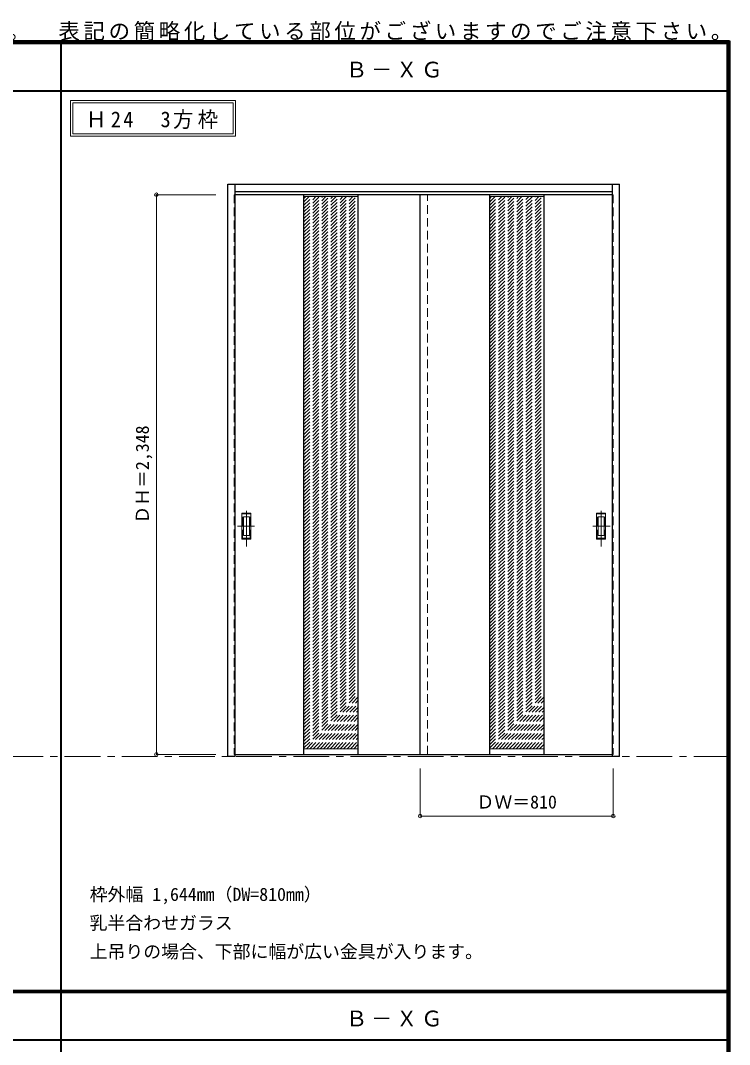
# Model space of a CAD drawing. Units: millimetres, scale not verified. Extents: x -6000 to 5700, y -4307 to 4260.
# Drawn here: x 2725 to 5700, y -36 to 4260 of the extents above; entities that cross this region are included whole.
import ezdxf
from ezdxf.enums import TextEntityAlignment as Align

# ---------------------------------------------------------------- set-up
doc = ezdxf.new("R2010")
doc.units = ezdxf.units.MM
doc.header["$LTSCALE"] = 30
doc.header["$PDMODE"] = 32
doc.header["$PDSIZE"] = 15
doc.linetypes.add('CHAIN1', pattern=[8, 5, -1, 1, -1])
doc.linetypes.add('DASHED1', pattern=[1.8, 1.2, -0.6])
for name, color, linetype, lineweight in [('0-1_通り芯', 7, 'CHAIN1', 18), ('0-2_扉', 4, 'DASHED1', 9), ('0-3_仕上げ', 7, 'Continuous', 18), ('0-4_枠', 3, 'Continuous', 25), ('0-6_引手', 7, 'Continuous', 18), ('0-A_文字', 7, 'Continuous', 18), ('0-B_寸法', 4, 'Continuous', 9), ('0-C_ハッチ', 4, 'DASHED1', 9), ('F-1_枠', 6, 'Continuous', 40)]:
    doc.layers.add(name, color=color, linetype=linetype, lineweight=lineweight)
doc.styles.add('ＭＳ ゴシック', font='')
doc.styles.get('ＭＳ ゴシック').set_extended_font_data('MS Gothic')

msp = doc.modelspace()

# ---------------------------------------------------------------- linework, layer by layer
at = {"layer": '0-1_通り芯'}
msp.add_line((-5490, 1173), (5690, 1173), dxfattribs=at)
at = {"layer": '0-2_扉'}
for p, q in [((3625, 3529.5), (3622, 3529.5)), ((4432, 1181.5), (4432, 3529.5)), ((5209, 3529.5), (5212, 3529.5))]:
    msp.add_line(p, q, dxfattribs=at)
at = {"layer": '0-2_扉', "color": 3, "linetype": 'Continuous', "lineweight": 25}
for p, q in [((5209, 3529.5), (3625, 3529.5)), ((4402, 1181.5), (4402, 3529.5)), ((3625, 1181.5), (5209, 1181.5))]:
    msp.add_line(p, q, dxfattribs=at)
at = {"layer": '0-2_扉'}
for points in [[(3622, 3529.5), (3622, 1181.5), (3625, 1181.5)], [(5212, 3529.5), (5212, 1181.5), (5209, 1181.5)]]:
    msp.add_lwpolyline(points, dxfattribs=at)
at = {"layer": '0-3_仕上げ', "color": 3, "lineweight": 25}
for p, q in [((3913, 3529.5), (3913, 1181.5)), ((4141, 3529.5), (4141, 1181.5)), ((4693, 3529.5), (4693, 1181.5)), ((4921, 3529.5), (4921, 1181.5))]:
    msp.add_line(p, q, dxfattribs=at)
at = {"layer": '0-3_仕上げ'}
for p, q in [((3913, 3521.5), (4141, 3521.5)), ((4693, 3521.5), (4921, 3521.5)), ((4141, 1205.5), (3913, 1205.5)), ((4921, 1205.5), (4693, 1205.5))]:
    msp.add_line(p, q, dxfattribs=at)
at = {"layer": '0-4_枠'}
for p, q in [((3595, 3573), (5239, 3573)), ((3595, 1173), (3595, 3573)), ((3625, 1173), (3625, 3573)), ((5209, 1182.04), (5209, 3573)), ((5239, 1173), (5239, 3573)), ((3625, 3543), (5209, 3543)), ((3625, 1173), (3595, 1173)), ((5209, 1181.7), (5209, 1182.04))]:
    msp.add_line(p, q, dxfattribs=at)
msp.add_lwpolyline([(5239, 1173), (5209, 1173), (5209, 1181.7)], dxfattribs=at)
at = {"layer": '0-6_引手'}
for p, q in [((3654, 2194), (3692, 2194)), ((3654, 2084), (3654, 2194)), ((3692, 2084), (3692, 2194)), ((5180, 2194), (5142, 2194)), ((5142, 2084), (5142, 2194)), ((5180, 2084), (5180, 2194)), ((3660.5, 2178), (3685.5, 2178)), ((3660.5, 2100), (3660.5, 2178)), ((3685.5, 2100), (3685.5, 2178)), ((5173.5, 2178), (5148.5, 2178)), ((5148.5, 2100), (5148.5, 2178)), ((5173.5, 2100), (5173.5, 2178)), ((3654, 2084), (3692, 2084)), ((3660.5, 2100), (3685.5, 2100)), ((5180, 2084), (5142, 2084)), ((5173.5, 2100), (5148.5, 2100))]:
    msp.add_line(p, q, dxfattribs=at)
at = {"layer": '0-6_引手', "linetype": 'CHAIN1'}
for p, q in [((3673, 2053.77), (3673, 2224.62)), ((5161, 2053.77), (5161, 2224.62)), ((3634.93, 2139), (3707.43, 2139)), ((5199.07, 2139), (5126.56, 2139))]:
    msp.add_line(p, q, dxfattribs=at)
at = {"layer": '0-6_引手', "linetype": 'DASHED1'}
for p, q in [((3689, 2088), (3689, 2190)), ((5145, 2088), (5145, 2190)), ((3657, 2088), (3689, 2088)), ((5177, 2088), (5145, 2088))]:
    msp.add_line(p, q, dxfattribs=at)
for points in [[(3657, 2088), (3657, 2190), (3689, 2190)], [(5177, 2088), (5177, 2190), (5145, 2190)]]:
    msp.add_lwpolyline(points, dxfattribs=at)
at = {"layer": '0-A_文字'}
for p, q in [((2935, 3925), (2935, 3775)), ((2945, 3915), (2945, 3785)), ((2945, 3915), (3617.62, 3915)), ((3617.62, 3915), (3617.62, 3785)), ((2945, 3785), (3617.62, 3785)), ((2935, 3775), (3627.62, 3775))]:
    msp.add_line(p, q, dxfattribs=at)
msp.add_lwpolyline([(2935, 3925), (3627.62, 3925), (3627.62, 3775)], dxfattribs=at)
at = {"layer": '0-B_寸法'}
for p, q in [((3295, 3529.5), (3545, 3529.5)), ((3295, 3529.5), (3295, 1181.5)), ((3295, 1181.5), (3545, 1181.5)), ((4402, 923), (4402, 1123)), ((5212, 923), (5212, 1123)), ((4402, 923), (5212, 923))]:
    msp.add_line(p, q, dxfattribs=at)
at = {"layer": '0-B_寸法', "color": 7}
for p in [(3295, 3529.5), (3295, 1181.5), (4402, 923), (5212, 923)]:
    msp.add_point(p, dxfattribs=at)
at = {"layer": '0-C_ハッチ'}
for p, q in [((3913, 3300.48), (4134.02, 3521.5)), ((3913, 3314.62), (4119.88, 3521.5)), ((3913, 3328.76), (4105.73, 3521.5)), ((3913, 3342.91), (4091.59, 3521.5)), ((3913, 3357.05), (4077.45, 3521.5)), ((3913, 3371.19), (4063.31, 3521.5)), ((3913, 3385.33), (4049.17, 3521.5)), ((3913, 3399.48), (4035.02, 3521.5)), ((3913, 3413.62), (4020.88, 3521.5)), ((3913, 3427.76), (4006.74, 3521.5)), ((3913, 3441.9), (3992.6, 3521.5)), ((3913, 3456.04), (3978.46, 3521.5)), ((3913, 3470.19), (3964.31, 3521.5)), ((3913, 3484.33), (3950.17, 3521.5)), ((3913, 3498.47), (3936.03, 3521.5)), ((3913, 3512.61), (3921.89, 3521.5)), ((3913, 3286.34), (4141, 3514.34)), ((3913, 3272.2), (4141, 3500.2)), ((3913, 3258.05), (4141, 3486.05)), ((4693, 3300.48), (4914.02, 3521.5)), ((4693, 3314.62), (4899.88, 3521.5)), ((4693, 3328.76), (4885.73, 3521.5)), ((4693, 3342.91), (4871.59, 3521.5)), ((4693, 3357.05), (4857.45, 3521.5)), ((4693, 3371.19), (4843.31, 3521.5)), ((4693, 3385.33), (4829.17, 3521.5)), ((4693, 3399.48), (4815.02, 3521.5)), ((4693, 3413.62), (4800.88, 3521.5)), ((4693, 3427.76), (4786.74, 3521.5)), ((4693, 3441.9), (4772.6, 3521.5)), ((4693, 3456.04), (4758.46, 3521.5)), ((4693, 3470.19), (4744.31, 3521.5)), ((4693, 3484.33), (4730.17, 3521.5)), ((4693, 3498.47), (4716.03, 3521.5)), ((4693, 3512.61), (4701.89, 3521.5)), ((4693, 3286.34), (4921, 3514.34)), ((4693, 3272.2), (4921, 3500.2)), ((4693, 3258.05), (4921, 3486.05)), ((3913, 3243.91), (4141, 3471.91)), ((3913, 3229.77), (4141, 3457.77)), ((3913, 3215.63), (4141, 3443.63)), ((4693, 3243.91), (4921, 3471.91)), ((4693, 3229.77), (4921, 3457.77)), ((4693, 3215.63), (4921, 3443.63)), ((3913, 3201.49), (4141, 3429.49)), ((3913, 3187.34), (4141, 3415.34)), ((3913, 3173.2), (4141, 3401.2)), ((4693, 3201.49), (4921, 3429.49)), ((4693, 3187.34), (4921, 3415.34)), ((4693, 3173.2), (4921, 3401.2)), ((3913, 3159.06), (4141, 3387.06)), ((3913, 3144.92), (4141, 3372.92)), ((3913, 3130.77), (4141, 3358.77)), ((4693, 3159.06), (4921, 3387.06)), ((4693, 3144.92), (4921, 3372.92)), ((4693, 3130.77), (4921, 3358.77)), ((3913, 3116.63), (4141, 3344.63)), ((3913, 3102.49), (4141, 3330.49)), ((3913, 3088.35), (4141, 3316.35)), ((4693, 3116.63), (4921, 3344.63)), ((4693, 3102.49), (4921, 3330.49)), ((4693, 3088.35), (4921, 3316.35)), ((3913, 3074.21), (4141, 3302.21)), ((3913, 3060.06), (4141, 3288.06)), ((3913, 3045.92), (4141, 3273.92)), ((4693, 3074.21), (4921, 3302.21)), ((4693, 3060.06), (4921, 3288.06)), ((4693, 3045.92), (4921, 3273.92)), ((3913, 3031.78), (4141, 3259.78)), ((3913, 3017.64), (4141, 3245.64)), ((3913, 3003.5), (4141, 3231.5)), ((4693, 3031.78), (4921, 3259.78)), ((4693, 3017.64), (4921, 3245.64)), ((4693, 3003.5), (4921, 3231.5)), ((3913, 2989.35), (4141, 3217.35)), ((3913, 2975.21), (4141, 3203.21)), ((3913, 2961.07), (4141, 3189.07)), ((4693, 2989.35), (4921, 3217.35)), ((4693, 2975.21), (4921, 3203.21)), ((4693, 2961.07), (4921, 3189.07)), ((3913, 2946.93), (4141, 3174.93)), ((3913, 2932.78), (4141, 3160.78)), ((3913, 2918.64), (4141, 3146.64)), ((4693, 2946.93), (4921, 3174.93)), ((4693, 2932.78), (4921, 3160.78)), ((4693, 2918.64), (4921, 3146.64)), ((3913, 2904.5), (4141, 3132.5)), ((3913, 2890.36), (4141, 3118.36)), ((3913, 2876.22), (4141, 3104.22)), ((4693, 2904.5), (4921, 3132.5)), ((4693, 2890.36), (4921, 3118.36)), ((4693, 2876.22), (4921, 3104.22)), ((3913, 2862.07), (4141, 3090.07)), ((3913, 2847.93), (4141, 3075.93)), ((3913, 2833.79), (4141, 3061.79)), ((4693, 2862.07), (4921, 3090.07)), ((4693, 2847.93), (4921, 3075.93)), ((4693, 2833.79), (4921, 3061.79)), ((3913, 2819.65), (4141, 3047.65)), ((3913, 2805.51), (4141, 3033.51)), ((3913, 2791.36), (4141, 3019.36)), ((4693, 2819.65), (4921, 3047.65)), ((4693, 2805.51), (4921, 3033.51)), ((4693, 2791.36), (4921, 3019.36)), ((3913, 2777.22), (4141, 3005.22)), ((3913, 2763.08), (4141, 2991.08)), ((3913, 2748.94), (4141, 2976.94)), ((4693, 2777.22), (4921, 3005.22)), ((4693, 2763.08), (4921, 2991.08)), ((4693, 2748.94), (4921, 2976.94)), ((3913, 2734.79), (4141, 2962.79)), ((3913, 2720.65), (4141, 2948.65)), ((3913, 2706.51), (4141, 2934.51)), ((4693, 2734.79), (4921, 2962.79)), ((4693, 2720.65), (4921, 2948.65)), ((4693, 2706.51), (4921, 2934.51)), ((3913, 2692.37), (4141, 2920.37)), ((3913, 2678.23), (4141, 2906.23)), ((3913, 2664.08), (4141, 2892.08)), ((4693, 2692.37), (4921, 2920.37)), ((4693, 2678.23), (4921, 2906.23)), ((4693, 2664.08), (4921, 2892.08)), ((3913, 2649.94), (4141, 2877.94)), ((3913, 2635.8), (4141, 2863.8)), ((3913, 2621.66), (4141, 2849.66)), ((3913, 2607.52), (4141, 2835.52)), ((4693, 2649.94), (4921, 2877.94)), ((4693, 2635.8), (4921, 2863.8)), ((4693, 2621.66), (4921, 2849.66)), ((4693, 2607.52), (4921, 2835.52)), ((3913, 2593.37), (4141, 2821.37)), ((3913, 2579.23), (4141, 2807.23)), ((3913, 2565.09), (4141, 2793.09)), ((4693, 2593.37), (4921, 2821.37)), ((4693, 2579.23), (4921, 2807.23)), ((4693, 2565.09), (4921, 2793.09)), ((3913, 2550.95), (4141, 2778.95)), ((3913, 2536.81), (4141, 2764.81)), ((3913, 2522.66), (4141, 2750.66)), ((4693, 2550.95), (4921, 2778.95)), ((4693, 2536.81), (4921, 2764.81)), ((4693, 2522.66), (4921, 2750.66)), ((3913, 2508.52), (4141, 2736.52)), ((3913, 2494.38), (4141, 2722.38)), ((3913, 2480.24), (4141, 2708.24)), ((4693, 2508.52), (4921, 2736.52)), ((4693, 2494.38), (4921, 2722.38)), ((4693, 2480.24), (4921, 2708.24)), ((3913, 2466.09), (4141, 2694.09)), ((3913, 2451.95), (4141, 2679.95)), ((3913, 2437.81), (4141, 2665.81)), ((4693, 2466.09), (4921, 2694.09)), ((4693, 2451.95), (4921, 2679.95)), ((4693, 2437.81), (4921, 2665.81)), ((3913, 2423.67), (4141, 2651.67)), ((3913, 2409.53), (4141, 2637.53)), ((3913, 2395.38), (4141, 2623.38)), ((4693, 2423.67), (4921, 2651.67)), ((4693, 2409.53), (4921, 2637.53)), ((4693, 2395.38), (4921, 2623.38)), ((3913, 2381.24), (4141, 2609.24)), ((3913, 2367.1), (4141, 2595.1)), ((3913, 2352.96), (4141, 2580.96)), ((4693, 2381.24), (4921, 2609.24)), ((4693, 2367.1), (4921, 2595.1)), ((4693, 2352.96), (4921, 2580.96)), ((3913, 2338.82), (4141, 2566.82)), ((3913, 2324.67), (4141, 2552.67)), ((3913, 2310.53), (4141, 2538.53)), ((4693, 2338.82), (4921, 2566.82)), ((4693, 2324.67), (4921, 2552.67)), ((4693, 2310.53), (4921, 2538.53)), ((3913, 2296.39), (4141, 2524.39)), ((3913, 2282.25), (4141, 2510.25)), ((3913, 2268.1), (4141, 2496.1)), ((4693, 2296.39), (4921, 2524.39)), ((4693, 2282.25), (4921, 2510.25)), ((4693, 2268.1), (4921, 2496.1)), ((3913, 2253.96), (4141, 2481.96)), ((3913, 2239.82), (4141, 2467.82)), ((3913, 2225.68), (4141, 2453.68)), ((4693, 2253.96), (4921, 2481.96)), ((4693, 2239.82), (4921, 2467.82)), ((4693, 2225.68), (4921, 2453.68)), ((3913, 2211.54), (4141, 2439.54)), ((3913, 2197.39), (4141, 2425.39)), ((3913, 2183.25), (4141, 2411.25)), ((4693, 2211.54), (4921, 2439.54)), ((4693, 2197.39), (4921, 2425.39)), ((4693, 2183.25), (4921, 2411.25)), ((3913, 2169.11), (4141, 2397.11)), ((3913, 2154.97), (4141, 2382.97)), ((3913, 2140.83), (4141, 2368.83)), ((4693, 2169.11), (4921, 2397.11)), ((4693, 2154.97), (4921, 2382.97)), ((4693, 2140.83), (4921, 2368.83)), ((3913, 2126.68), (4141, 2354.68)), ((3913, 2112.54), (4141, 2340.54)), ((3913, 2098.4), (4141, 2326.4)), ((4693, 2126.68), (4921, 2354.68)), ((4693, 2112.54), (4921, 2340.54)), ((4693, 2098.4), (4921, 2326.4)), ((3913, 2084.26), (4141, 2312.26)), ((3913, 2070.11), (4141, 2298.11)), ((3913, 2055.97), (4141, 2283.97)), ((4693, 2084.26), (4921, 2312.26)), ((4693, 2070.11), (4921, 2298.11)), ((4693, 2055.97), (4921, 2283.97)), ((3913, 2041.83), (4141, 2269.83)), ((3913, 2027.69), (4141, 2255.69)), ((3913, 2013.55), (4141, 2241.55)), ((4693, 2041.83), (4921, 2269.83)), ((4693, 2027.69), (4921, 2255.69)), ((4693, 2013.55), (4921, 2241.55)), ((3913, 1999.4), (4141, 2227.4)), ((3913, 1985.26), (4141, 2213.26)), ((3913, 1971.12), (4141, 2199.12)), ((4693, 1999.4), (4921, 2227.4)), ((4693, 1985.26), (4921, 2213.26)), ((4693, 1971.12), (4921, 2199.12)), ((3913, 1956.98), (4141, 2184.98)), ((3913, 1942.84), (4141, 2170.84)), ((3913, 1928.69), (4141, 2156.69)), ((4693, 1956.98), (4921, 2184.98)), ((4693, 1942.84), (4921, 2170.84)), ((4693, 1928.69), (4921, 2156.69)), ((3913, 1914.55), (4141, 2142.55)), ((3913, 1900.41), (4141, 2128.41)), ((3913, 1886.27), (4141, 2114.27)), ((4693, 1914.55), (4921, 2142.55)), ((4693, 1900.41), (4921, 2128.41)), ((4693, 1886.27), (4921, 2114.27)), ((3913, 1872.12), (4141, 2100.12)), ((3913, 1857.98), (4141, 2085.98)), ((3913, 1843.84), (4141, 2071.84)), ((4693, 1872.12), (4921, 2100.12)), ((4693, 1857.98), (4921, 2085.98)), ((4693, 1843.84), (4921, 2071.84)), ((3913, 1829.7), (4141, 2057.7)), ((3913, 1815.56), (4141, 2043.56)), ((3913, 1801.41), (4141, 2029.41)), ((4693, 1829.7), (4921, 2057.7)), ((4693, 1815.56), (4921, 2043.56)), ((4693, 1801.41), (4921, 2029.41)), ((3913, 1787.27), (4141, 2015.27)), ((3913, 1773.13), (4141, 2001.13)), ((3913, 1758.99), (4141, 1986.99)), ((4693, 1787.27), (4921, 2015.27)), ((4693, 1773.13), (4921, 2001.13)), ((4693, 1758.99), (4921, 1986.99)), ((3913, 1744.85), (4141, 1972.85)), ((3913, 1730.7), (4141, 1958.7)), ((3913, 1716.56), (4141, 1944.56)), ((4693, 1744.85), (4921, 1972.85)), ((4693, 1730.7), (4921, 1958.7)), ((4693, 1716.56), (4921, 1944.56)), ((3913, 1702.42), (4141, 1930.42)), ((3913, 1688.28), (4141, 1916.28)), ((3913, 1674.13), (4141, 1902.13)), ((4693, 1702.42), (4921, 1930.42)), ((4693, 1688.28), (4921, 1916.28)), ((4693, 1674.13), (4921, 1902.13)), ((3913, 1659.99), (4141, 1887.99)), ((3913, 1645.85), (4141, 1873.85)), ((3913, 1631.71), (4141, 1859.71)), ((4693, 1659.99), (4921, 1887.99)), ((4693, 1645.85), (4921, 1873.85)), ((4693, 1631.71), (4921, 1859.71)), ((3913, 1617.57), (4141, 1845.57)), ((3913, 1603.42), (4141, 1831.42)), ((3913, 1589.28), (4141, 1817.28)), ((4693, 1617.57), (4921, 1845.57)), ((4693, 1603.42), (4921, 1831.42)), ((4693, 1589.28), (4921, 1817.28)), ((3913, 1575.14), (4141, 1803.14)), ((3913, 1561), (4141, 1789)), ((3913, 1546.86), (4141, 1774.86)), ((4693, 1575.14), (4921, 1803.14)), ((4693, 1561), (4921, 1789)), ((4693, 1546.86), (4921, 1774.86)), ((3913, 1532.71), (4141, 1760.71)), ((3913, 1518.57), (4141, 1746.57)), ((3913, 1504.43), (4141, 1732.43)), ((4693, 1532.71), (4921, 1760.71)), ((4693, 1518.57), (4921, 1746.57)), ((4693, 1504.43), (4921, 1732.43)), ((3913, 1490.29), (4141, 1718.29)), ((3913, 1476.14), (4141, 1704.14)), ((3913, 1462), (4141, 1690)), ((3913, 1447.86), (4141, 1675.86)), ((4693, 1490.29), (4921, 1718.29)), ((4693, 1476.14), (4921, 1704.14)), ((4693, 1462), (4921, 1690)), ((4693, 1447.86), (4921, 1675.86)), ((3913, 1433.72), (4141, 1661.72)), ((3913, 1419.58), (4141, 1647.58)), ((3913, 1405.43), (4141, 1633.43)), ((4693, 1433.72), (4921, 1661.72)), ((4693, 1419.58), (4921, 1647.58)), ((4693, 1405.43), (4921, 1633.43)), ((3913, 1391.29), (4141, 1619.29)), ((3913, 1377.15), (4141, 1605.15)), ((3913, 1363.01), (4141, 1591.01)), ((4693, 1391.29), (4921, 1619.29)), ((4693, 1377.15), (4921, 1605.15)), ((4693, 1363.01), (4921, 1591.01)), ((3913, 1348.87), (4141, 1576.87)), ((3913, 1334.72), (4141, 1562.72)), ((3913, 1320.58), (4141, 1548.58)), ((4693, 1348.87), (4921, 1576.87)), ((4693, 1334.72), (4921, 1562.72)), ((4693, 1320.58), (4921, 1548.58)), ((3913, 1306.44), (4141, 1534.44)), ((3913, 1292.3), (4141, 1520.3)), ((3913, 1278.16), (4141, 1506.16)), ((4693, 1306.44), (4921, 1534.44)), ((4693, 1292.3), (4921, 1520.3)), ((4693, 1278.16), (4921, 1506.16)), ((3913, 1264.01), (4141, 1492.01)), ((3913, 1249.87), (4141, 1477.87)), ((3913, 1235.73), (4141, 1463.73)), ((4693, 1264.01), (4921, 1492.01)), ((4693, 1249.87), (4921, 1477.87)), ((4693, 1235.73), (4921, 1463.73)), ((3913, 1221.59), (4141, 1449.59)), ((3913, 1207.44), (4141, 1435.44)), ((3925.2, 1205.5), (4141, 1421.3)), ((4693, 1221.59), (4921, 1449.59)), ((4693, 1207.44), (4921, 1435.44)), ((4705.2, 1205.5), (4921, 1421.3)), ((3939.34, 1205.5), (4141, 1407.16)), ((3953.48, 1205.5), (4141, 1393.02)), ((3967.62, 1205.5), (4141, 1378.88)), ((4719.34, 1205.5), (4921, 1407.16)), ((4733.48, 1205.5), (4921, 1393.02)), ((4747.62, 1205.5), (4921, 1378.88)), ((3981.77, 1205.5), (4141, 1364.73)), ((3995.91, 1205.5), (4141, 1350.59)), ((4010.05, 1205.5), (4141, 1336.45)), ((4761.77, 1205.5), (4921, 1364.73)), ((4775.91, 1205.5), (4921, 1350.59)), ((4790.05, 1205.5), (4921, 1336.45)), ((4024.19, 1205.5), (4141, 1322.31)), ((4038.33, 1205.5), (4141, 1308.17)), ((4052.48, 1205.5), (4141, 1294.02)), ((4804.19, 1205.5), (4921, 1322.31)), ((4818.33, 1205.5), (4921, 1308.17)), ((4832.48, 1205.5), (4921, 1294.02)), ((4066.62, 1205.5), (4141, 1279.88)), ((4080.76, 1205.5), (4141, 1265.74)), ((4094.9, 1205.5), (4141, 1251.6)), ((4846.62, 1205.5), (4921, 1279.88)), ((4860.76, 1205.5), (4921, 1265.74)), ((4874.9, 1205.5), (4921, 1251.6)), ((4109.04, 1205.5), (4141, 1237.45)), ((4123.19, 1205.5), (4141, 1223.31)), ((4889.04, 1205.5), (4921, 1237.45)), ((4903.19, 1205.5), (4921, 1223.31))]:
    msp.add_line(p, q, dxfattribs=at)
at = {"layer": 'F-1_枠'}
for p, q in [((-6000, 4175), (5700, 4175)), ((-6000, 4170), (5700, 4170)), ((2895, -3790), (2895, 4175)), ((5690, 4175), (5690, -4205)), ((5695, 4175), (5695, -4205)), ((5700, 4175), (5700, -4205)), ((-6000, 4165), (5700, 4165)), ((-6000, 3965), (5700, 3965)), ((-6000, 190.5), (5700, 190.5)), ((-6000, 187.5), (5700, 187.5)), ((-6000, 184.5), (5700, 184.5)), ((-6000, -15.5), (5700, -15.5))]:
    msp.add_line(p, q, dxfattribs=at)

# ---------------------------------------------------------------- texts
at = {"layer": '0-A_文字', "style": 'ＭＳ ゴシック'}
for s, p in [('枠外幅 1,644mm（DW=810mm）', (3015, 550.5)), ('乳半合わせガラス', (3015, 430.5)), ('上吊りの場合、下部に幅が広い金具が入ります。', (3015, 310.5))]:
    msp.add_text(s, height=54.99, dxfattribs=at).set_placement(p, align=Align.BOTTOM_LEFT)
at = {"layer": '0-A_文字', "char_height": 65.98, "attachment_point": 7, "style": 'ＭＳ ゴシック'}
for s, insert in [('\\T1.17;※本図は意匠確認用です。\u3000表記の簡略化している部位がございますのでご注意下さい。', (1515, 4175)), ('\\T1.17;Ｂ－ＸＧ', (4090, 4020)), ('\\T1.22;\\W0.95;Ｈ24\u30003方枠', (2999.66, 3805)), ('\\T1.17;Ｂ－ＸＧ', (4090, 39.5))]:
    msp.add_mtext(s, dxfattribs=dict(at, insert=insert))
at = {"layer": '0-B_寸法', "color": 7, "style": 'ＭＳ ゴシック'}
msp.add_text('ＤＨ＝2,348', height=54.99, rotation=90, dxfattribs=at).set_placement((3280, 2149.25), align=Align.BOTTOM_LEFT)
msp.add_text('ＤＷ＝810', height=54.99, dxfattribs=at).set_placement((4638.25, 938), align=Align.BOTTOM_LEFT)

doc.saveas('drawing.dxf')
